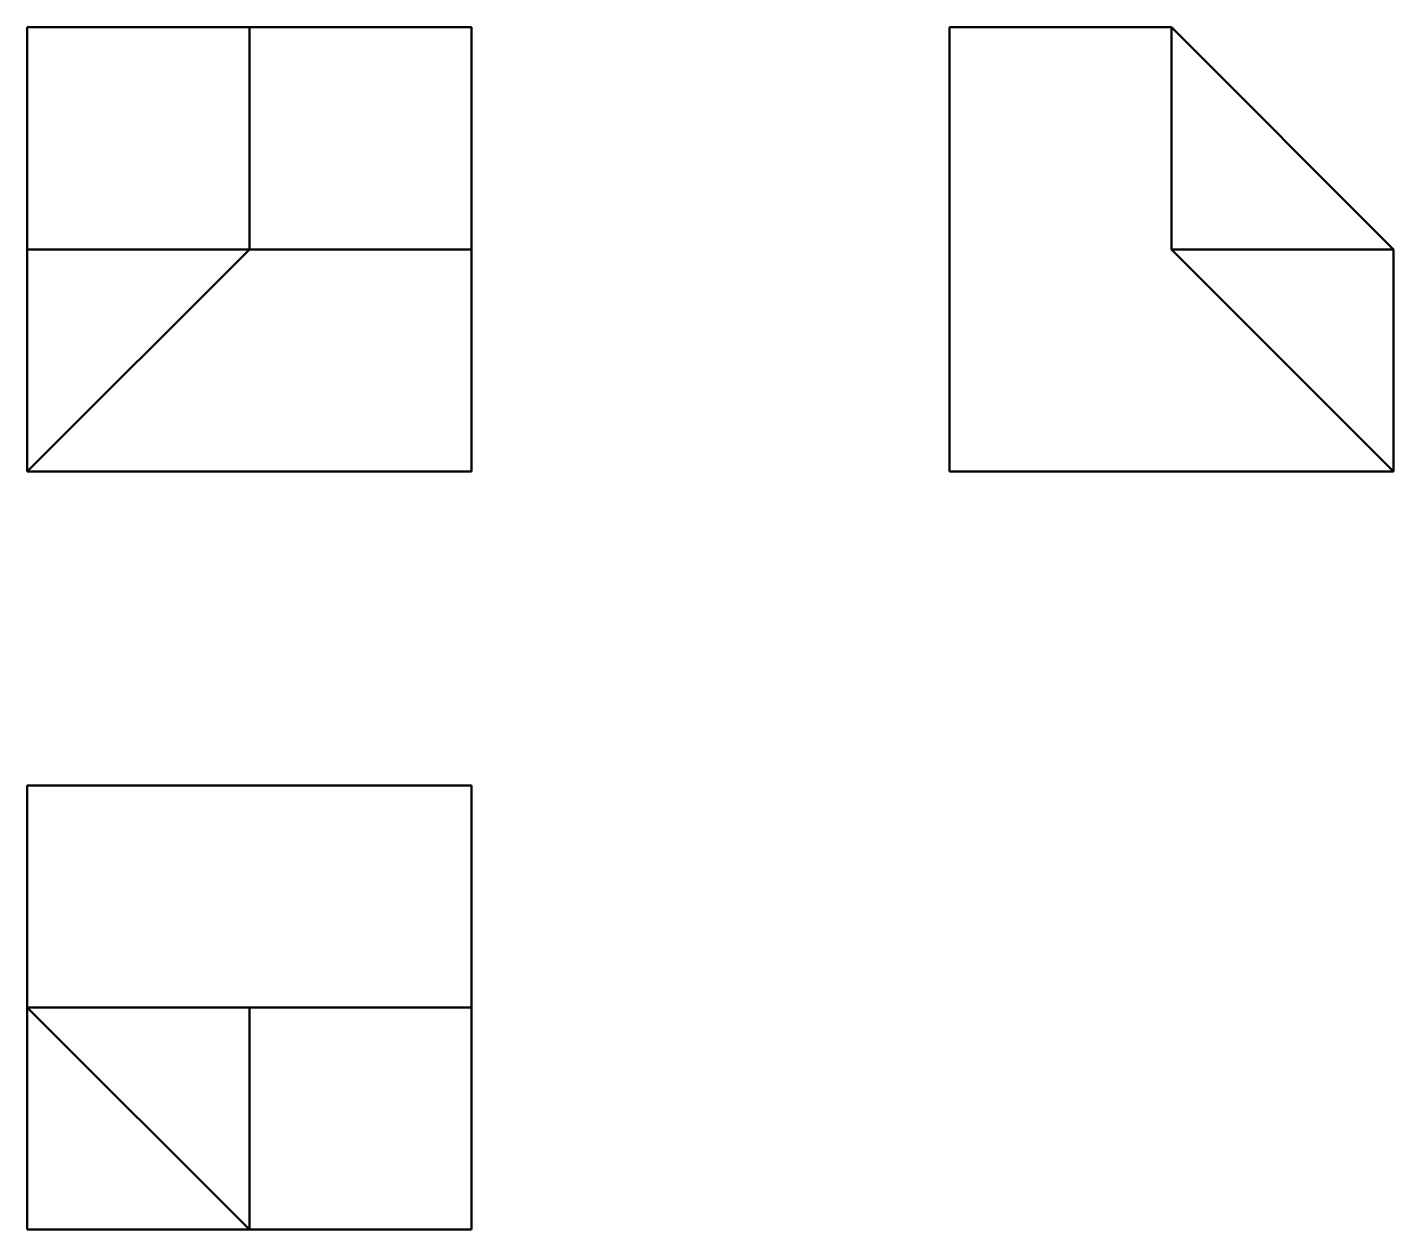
# Model space of a CAD drawing. Header units: millimetres. Extents: x 73 to 196, y 54 to 162.
import ezdxf

# ---------------------------------------------------------------- set-up
doc = ezdxf.new("R2010")
doc.units = ezdxf.units.MM
doc.layers.add('Visible (ISO)', color=7, linetype='Continuous', lineweight=50)

msp = doc.modelspace()

# ---------------------------------------------------------------- linework, layer by layer
at = {"layer": 'Visible (ISO)'}
for p, q in [((92.83, 162.41), (72.83, 162.41)), ((72.83, 162.41), (72.83, 142.41)), ((92.83, 162.41), (112.83, 162.41)), ((92.83, 162.41), (92.83, 142.41)), ((112.83, 142.41), (112.83, 162.41)), ((155.88, 162.41), (175.88, 162.41)), ((155.88, 162.41), (155.88, 122.41)), ((175.88, 162.41), (195.88, 142.41)), ((175.88, 162.41), (175.88, 142.41)), ((92.83, 142.41), (72.83, 122.41)), ((72.83, 122.41), (72.83, 142.41)), ((72.83, 142.41), (92.83, 142.41)), ((92.83, 142.41), (112.83, 142.41)), ((112.83, 142.41), (112.83, 122.41)), ((195.88, 122.41), (175.88, 142.41)), ((175.88, 142.41), (195.88, 142.41)), ((195.88, 142.41), (195.88, 122.41)), ((72.83, 122.41), (112.83, 122.41)), ((155.88, 122.41), (195.88, 122.41)), ((112.83, 94.13), (72.83, 94.13)), ((72.83, 94.13), (72.83, 74.13)), ((112.83, 74.13), (112.83, 94.13)), ((92.83, 74.13), (72.83, 74.13)), ((72.83, 54.13), (72.83, 74.13)), ((72.83, 74.13), (92.83, 54.13)), ((92.83, 74.13), (112.83, 74.13)), ((92.83, 74.13), (92.83, 54.13)), ((112.83, 54.13), (112.83, 74.13)), ((92.83, 54.13), (72.83, 54.13)), ((92.83, 54.13), (112.83, 54.13))]:
    msp.add_line(p, q, dxfattribs=at)

doc.saveas('drawing.dxf')
